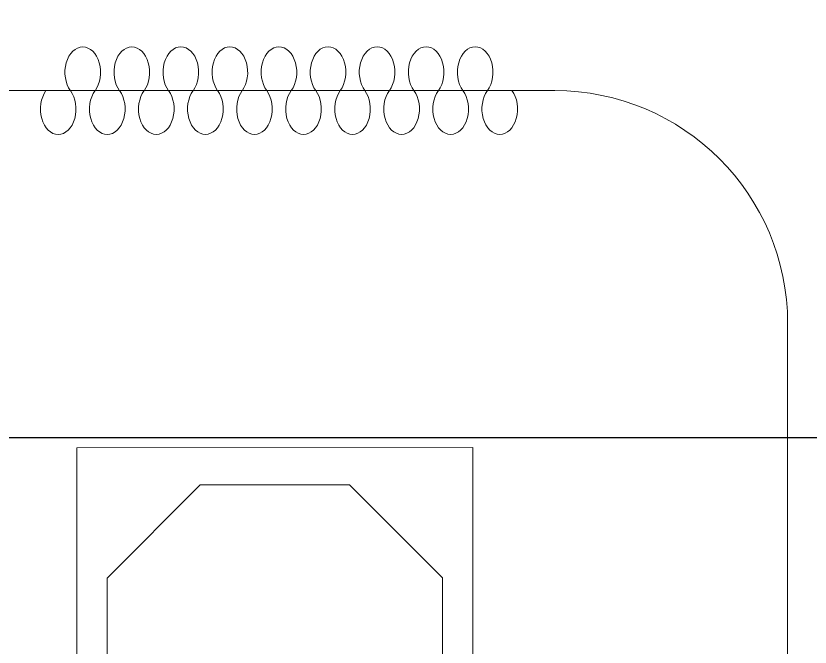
# Model space of a CAD drawing. Header units: metres. Extents: x 75097 to 220695, y -1557923 to -1361206.
# Drawn here: x 148152 to 149857, y -1409723 to -1408367 of the extents above; entities that cross this region are included whole.
import ezdxf

# ---------------------------------------------------------------- set-up
doc = ezdxf.new("R2010")
doc.units = ezdxf.units.M
doc.layers.get('0').update_dxf_attribs({"lineweight": 0})
for name, color, linetype, lineweight in [('A-100 - Copy$0$Medical Equipment and Furniture', 8, 'Continuous', 0), ('A-100 - Copy$0$Medical Equipment and Furniture1', 8, 'Continuous', 5), ('E-LG', 245, 'Continuous', 30)]:
    doc.layers.add(name, color=color, linetype=linetype, lineweight=lineweight)

# ---------------------------------------------------------------- blocks, each defined once
blk = doc.blocks.new('A-100 - Copy$0$HF16786E-P')
at = {"layer": 'A-100 - Copy$0$Medical Equipment and Furniture1'}
for p, q in [((0, 0.425), (-2.14, 0.425)), ((-2.14, 0.425), (-2.14, -0.425)), ((-1.86, 0.36), (-2.06, 0.16)), ((-0.28, 0.36), (-1.86, 0.36)), ((-2.06, 0.16), (-2.06, -0.16)), ((-2.06, -0.16), (-1.86, -0.36)), ((-1.86, -0.36), (-0.28, -0.36)), ((-2.14, -0.425), (0, -0.425))]:
    blk.add_line(p, q, dxfattribs=at)
blk = doc.blocks.new('A-100 - Copy$0$CURTAIN')
for centre, start, end in [((-0.3386, 0.0395), 313.5684, 226.4316), ((-0.1881, 0.0395), 313.5684, 226.4316), ((-0.0376, 0.0395), 313.5684, 226.4316), ((0.1129, 0.0395), 313.5684, 226.4316), ((0.2633, 0.0395), 313.5684, 226.4316), ((0.4138, 0.0395), 313.5684, 226.4316), ((0.5643, 0.0395), 313.5684, 226.4316), ((0.7148, 0.0395), 313.5684, 226.4316), ((0.8653, 0.0395), 313.5684, 226.4316), ((0.0376, -0.0395), 133.5684, 46.4316), ((0.1881, -0.0395), 133.5684, 46.4316), ((0.3386, -0.0395), 133.5684, 46.4316), ((0.4891, -0.0395), 133.5684, 46.4316), ((0.6396, -0.0395), 133.5684, 46.4316), ((0.79, -0.0395), 133.5684, 46.4316), ((0.9405, -0.0395), 133.5684, 46.4316), ((-0.4138, -0.0395), 133.5684, 46.4316), ((-0.2633, -0.0395), 133.5684, 46.4316), ((-0.1129, -0.0395), 133.5684, 46.4316)]:
    blk.add_arc(centre, 0.0546, start, end)
blk = doc.blocks.new('A-100 - Copy')
at = {"layer": 'A-100 - Copy$0$Medical Equipment and Furniture'}
for p, q in [((148126.9, -1408527.7, -2.4), (149308.8, -1408527.7, -2.4)), ((149808.8, -1409027.7, -2.4), (149808.8, -1411527.7, -2.4))]:
    blk.add_line(p, q, dxfattribs=at)
blk.add_arc((149308.8, -1409027.7, -2.4), 500, 0, 90, dxfattribs=at)
at = {"layer": 'A-100 - Copy$0$Medical Equipment and Furniture', "extrusion": (-6.38299e-11, 1.26698e-09, -1), "xscale": 699.9999999767327, "yscale": 1000, "zscale": 1000, "rotation": 359.9859298881509}
blk.add_blockref('A-100 - Copy$0$CURTAIN', (-148900.9, -1408527.7, 2.4), dxfattribs=at)
at = {"layer": 'A-100 - Copy$0$Medical Equipment and Furniture', "xscale": 1000, "yscale": 1000, "zscale": 1000, "rotation": 270.0149936594165}
blk.add_blockref('A-100 - Copy$0$HF16786E-P', (148708.2, -1411434.6, 0), dxfattribs=at)

msp = doc.modelspace()

# ---------------------------------------------------------------- linework, layer by layer
at = {"layer": 'E-LG', "color": 1, "elevation": 0}
msp.add_lwpolyline([(124395.1, -1407647.8), (124528.1, -1407798.6), (130983, -1407798.6), (130983, -1409352.8), (131058.2, -1409491.7), (131153.3, -1409271.3), (142717.1, -1409271.3), (142717.1, -1410428.7), (142929.8, -1410497.7), (142780, -1410333.4), (142780, -1409273), (166814.1, -1409273), (167013.9, -1409485.6)], dxfattribs=at)

# ---------------------------------------------------------------- next in the draw order: block references
msp.add_blockref('A-100 - Copy', (0, 0))

doc.saveas('drawing.dxf')
